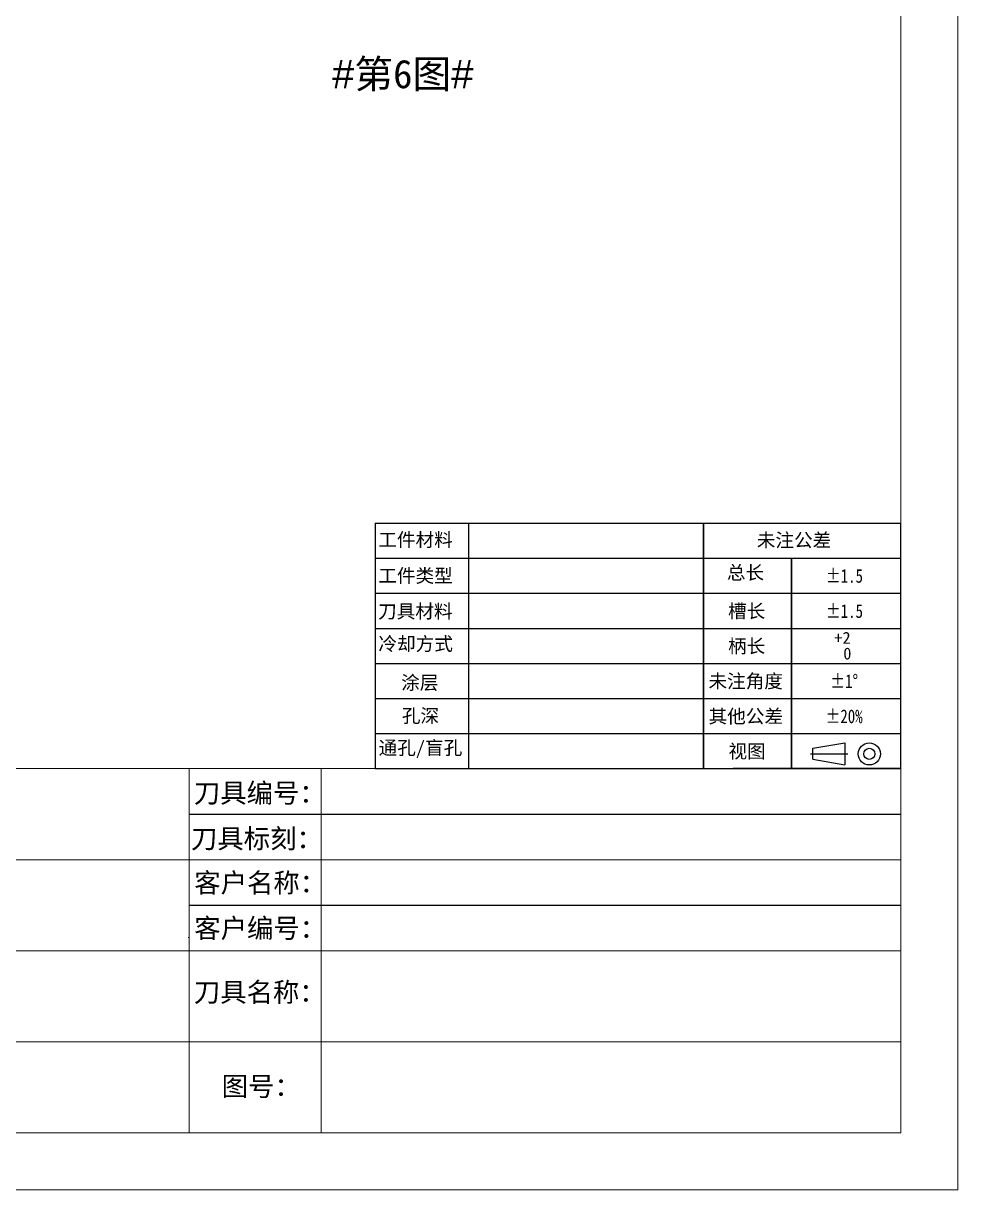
# Model space of a CAD drawing. Header units: millimetres. Extents: x 0 to 297, y 0 to 210.
# Drawn here: x 209.9 to 292, y 5 to 107.5 of the extents above; entities that cross this region are included whole.
import ezdxf
from ezdxf.enums import TextEntityAlignment as Align

# ---------------------------------------------------------------- set-up
doc = ezdxf.new("R2010")
doc.units = ezdxf.units.MM
doc.layers.add('图框', color=7, linetype='Continuous')
doc.styles.get("Standard").update_dxf_attribs({"font": 'arial.ttf'})
doc.styles.add('样式 1', font='simsunb.ttf')

# ---------------------------------------------------------------- blocks, each defined once
blk = doc.blocks.new('XDXTTK')
for p, q in [((279.26, 43.79), (282.08, 44.27)), ((282.08, 44.27), (282.08, 42.33)), ((279.26, 42.82), (279.26, 43.79)), ((279.26, 42.82), (282.08, 42.33)), ((224.43, 38), (287, 38)), ((224.43, 30), (287, 30))]:
    blk.add_line(p, q)
for radius in [0.972, 0.486]:
    blk.add_circle((284.23, 43.3), radius)
at = {"layer": '图框', "lineweight": 9}
for p, q in [((292, 205), (292, 5)), ((287, 200), (287, 10)), ((236.04, 10), (236.04, 42)), ((174.46, 26), (287, 26)), ((174.46, 18), (287, 18)), ((287, 10), (128.53, 10)), ((292, 5), (5, 5))]:
    blk.add_line(p, q, dxfattribs=at)
at = {"layer": '图框'}
for p, q in [((240.79, 63.58), (287, 63.58)), ((240.79, 63.58), (240.79, 42)), ((249.01, 63.58), (249.01, 42)), ((269.66, 60.5), (269.66, 63.58)), ((269.66, 60.5), (269.66, 63.58)), ((269.66, 63.58), (269.66, 42)), ((287, 60.5), (287, 63.58)), ((240.79, 60.5), (287, 60.5)), ((269.66, 57.41), (269.66, 60.5)), ((269.66, 57.41), (269.66, 60.5)), ((277.38, 57.41), (277.38, 60.5)), ((277.38, 60.5), (277.38, 42)), ((287, 57.41), (287, 60.5)), ((240.79, 57.41), (287, 57.41)), ((269.66, 54.33), (269.66, 57.41)), ((269.66, 54.33), (269.66, 57.41)), ((277.38, 54.33), (277.38, 57.41)), ((287, 54.33), (287, 57.41)), ((240.79, 54.33), (287, 54.33)), ((269.66, 51.25), (269.66, 54.33)), ((269.66, 51.25), (269.66, 54.33)), ((277.38, 51.25), (277.38, 54.33)), ((287, 51.25), (287, 54.33)), ((240.79, 51.25), (287, 51.25)), ((269.66, 48.17), (269.66, 51.25)), ((269.66, 48.17), (269.66, 51.25)), ((277.38, 48.17), (277.38, 51.25)), ((287, 48.17), (287, 51.25)), ((240.79, 48.17), (287, 48.17)), ((269.66, 45.08), (269.66, 48.17)), ((269.66, 45.08), (269.66, 48.17)), ((277.38, 45.08), (277.38, 48.17)), ((287, 45.08), (287, 48.17)), ((240.79, 45.08), (287, 45.08)), ((269.66, 42), (269.66, 45.08)), ((269.66, 42), (269.66, 45.08)), ((277.38, 42), (277.38, 45.08)), ((287, 42), (287, 45.08)), ((240.79, 42), (287, 42))]:
    blk.add_line(p, q, dxfattribs=at)
at = {"layer": '图框', "color": 3}
blk.add_line((279.06, 43.3), (282.35, 43.3), dxfattribs=at)
at = {"layer": '图框', "color": 0, "lineweight": 9}
for p, q in [((174.46, 42), (287, 42)), ((224.43, 42), (224.43, 10)), ((198.46, 34), (287, 34)), ((224.35, 27.16), (224.43, 27.16))]:
    blk.add_line(p, q, dxfattribs=at)
at = {"layer": '图框', "lineweight": 30, "ltscale": 0.04}
blk.add_line((272.25, 42), (287, 42), dxfattribs=at)
at = {"layer": '图框', "color": 4, "lineweight": 9}
blk.add_line((128.53, 10), (287, 10), dxfattribs=at)
at = {"layer": '图框', "style": '样式 1'}
for s, height, p in [('工件材料', 1.2, (241.07, 61.52)), ('未注公差', 1.2, (274.34, 61.48)), ('工件类型', 1.2, (241.07, 58.36)), ('总长', 1.2, (271.71, 58.63)), ('刀具材料', 1.2, (241.05, 55.23)), ('槽长', 1.2, (271.81, 55.25)), ('冷却方式', 1.2, (241.08, 52.37)), ('柄长', 1.2, (271.81, 52.17)), ('+2', 1.05, (281.16, 52.97)), (' 0', 1.05, (281.23, 51.59)), ('涂层', 1.2, (243.08, 48.96)), ('未注角度', 1.2, (270.09, 49.09)), ('孔深', 1.2, (243.14, 46.05)), ('其他公差', 1.2, (270.1, 46)), ('通孔/盲孔', 1.2, (241.09, 43.23)), ('视图', 1.2, (271.85, 42.93)), ('刀具编号：', 1.7, (224.85, 39.01)), ('刀具标刻：', 1.7, (224.6, 35)), ('客户名称：', 1.7, (224.89, 31.12)), ('客户编号：', 1.7, (224.89, 27.13)), ('刀具名称：', 1.7, (224.85, 21.51)), ('图号：', 1.7, (227.3, 13.23))]:
    blk.add_text(s, height=height, dxfattribs=at).set_placement(p)
at = {"layer": '图框', "style": '样式 1', "width": 0.8}
for s, p in [('±1.5', (280.41, 58.34)), ('±1.5', (280.41, 55.25)), ('±1°', (280.8, 49.09)), ('±20%%%', (280.38, 46))]:
    blk.add_text(s, height=1.2, dxfattribs=at).set_placement(p)
at = {"layer": '图框', "style": '样式 1', "flags": 1}
for tag, height, p in [('工件材料', 1.2, (258.35, 62.06)), ('工件类型', 1.2, (258.35, 58.88)), ('刀具材料', 1.2, (258.35, 55.95)), ('冷却', 1.2, (258.35, 52.93)), ('涂层', 1.2, (258.35, 49.72)), ('孔深', 1.2, (258.35, 46.73)), ('孔类型', 1.2, (258.35, 43.61)), ('刀具编号', 1.73, (264.42, 40)), ('设计', 1.73, (215.5, 38.5)), ('刀具标刻', 1.73, (264.42, 36)), ('客户名称', 1.73, (264.42, 32)), ('设计时间', 1.73, (215.5, 30)), ('客户编号', 1.73, (264.42, 28)), ('刀具名称', 1.73, (264.42, 22.5)), ('审核', 1.73, (215.5, 21.8)), ('审核时间', 1.73, (215.5, 14)), ('图号', 1.73, (264.42, 14, 30))]:
    blk.add_attdef(tag, text='', height=height, dxfattribs=at).set_placement(p, align=Align.MIDDLE_CENTER)

msp = doc.modelspace()

# ---------------------------------------------------------------- block references
msp.add_blockref('XDXTTK', (0, 0))

# ---------------------------------------------------------------- texts
at = {"insert": (237.02, 104.3), "char_height": 2.5, "attachment_point": 1}
msp.add_mtext_dynamic_manual_height_columns('#{\\fSimSun|b0|i0|c134|p2;第6图}#', width=16.2558, gutter_width=12.5, heights=[0], dxfattribs=at)

doc.saveas('drawing.dxf')
